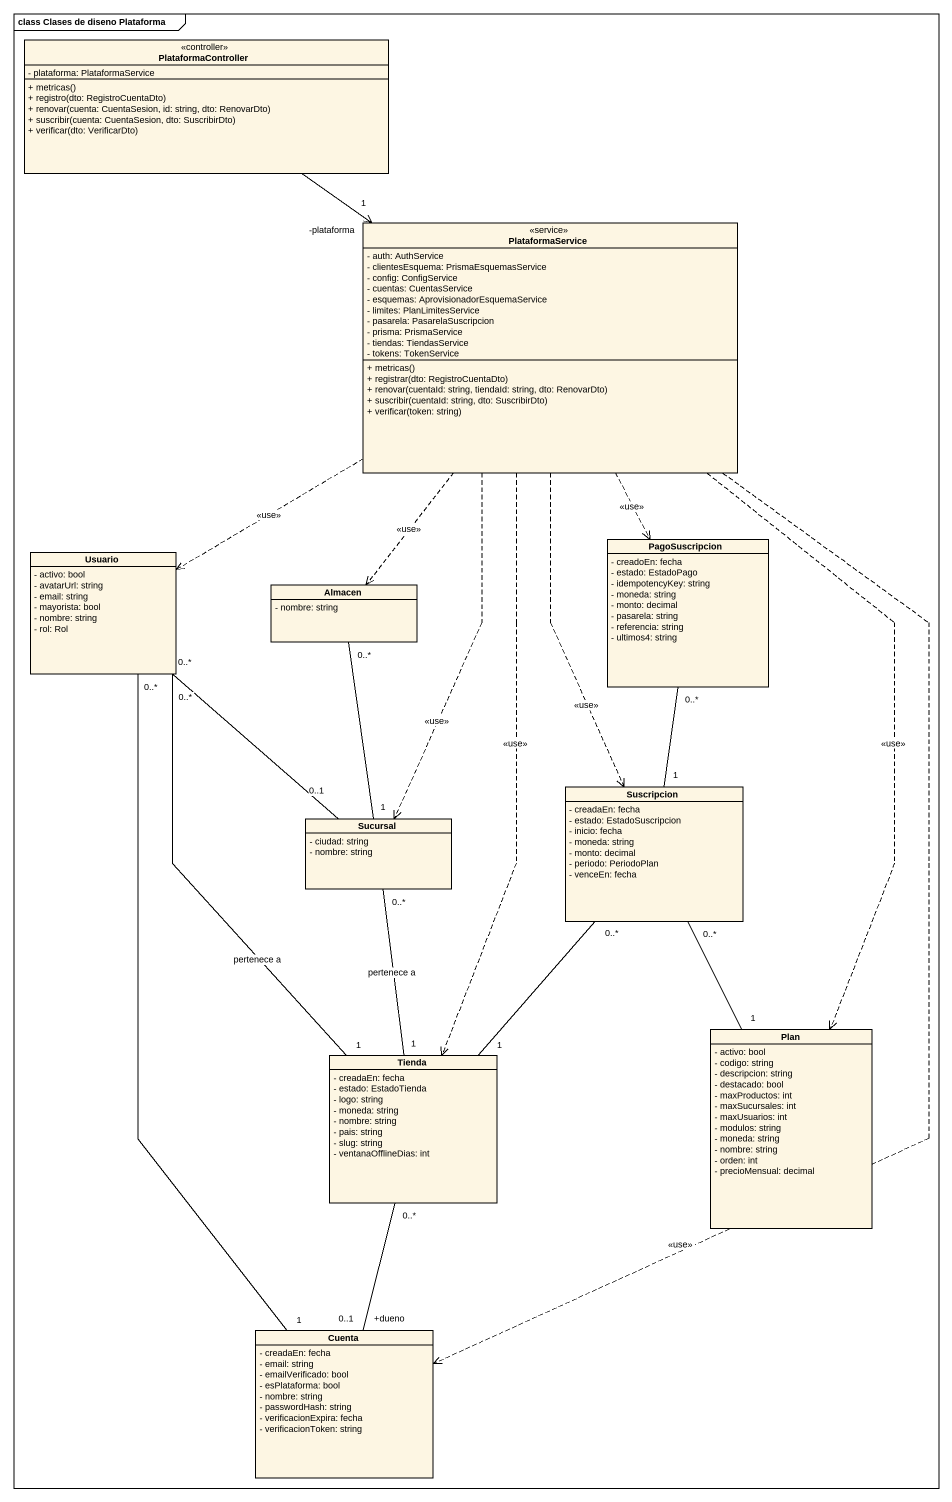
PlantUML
@startuml
mainframe class Clases de diseno Plataforma
hide circle
hide empty members
skinparam classAttributeIconSize 0
class PlataformaController <<controller>> {
  - plataforma: PlataformaService
  + metricas()
  + registro(dto: RegistroCuentaDto)
  + renovar(cuenta: CuentaSesion, id: string, dto: RenovarDto)
  + suscribir(cuenta: CuentaSesion, dto: SuscribirDto)
  + verificar(dto: VerificarDto)
}
class PlataformaService <<service>> {
  - auth: AuthService
  - clientesEsquema: PrismaEsquemasService
  - config: ConfigService
  - cuentas: CuentasService
  - esquemas: AprovisionadorEsquemaService
  - limites: PlanLimitesService
  - pasarela: PasarelaSuscripcion
  - prisma: PrismaService
  - tiendas: TiendasService
  - tokens: TokenService
  + metricas()
  + registrar(dto: RegistroCuentaDto)
  + renovar(cuentaId: string, tiendaId: string, dto: RenovarDto)
  + suscribir(cuentaId: string, dto: SuscribirDto)
  + verificar(token: string)
}
class Usuario {
  - activo: bool
  - avatarUrl: string
  - email: string
  - mayorista: bool
  - nombre: string
  - rol: Rol
}
class PagoSuscripcion {
  - creadoEn: fecha
  - estado: EstadoPago
  - idempotencyKey: string
  - moneda: string
  - monto: decimal
  - pasarela: string
  - referencia: string
  - ultimos4: string
}
class Almacen {
  - nombre: string
}
class Suscripcion {
  - creadaEn: fecha
  - estado: EstadoSuscripcion
  - inicio: fecha
  - moneda: string
  - monto: decimal
  - periodo: PeriodoPlan
  - venceEn: fecha
}
class Sucursal {
  - ciudad: string
  - nombre: string
}
class Tienda {
  - creadaEn: fecha
  - estado: EstadoTienda
  - logo: string
  - moneda: string
  - nombre: string
  - pais: string
  - slug: string
  - ventanaOfflineDias: int
}
class Plan {
  - activo: bool
  - codigo: string
  - descripcion: string
  - destacado: bool
  - maxProductos: int
  - maxSucursales: int
  - maxUsuarios: int
  - modulos: string
  - moneda: string
  - nombre: string
  - orden: int
  - precioMensual: decimal
}
class Cuenta {
  - creadaEn: fecha
  - email: string
  - emailVerificado: bool
  - esPlataforma: bool
  - nombre: string
  - passwordHash: string
  - verificacionExpira: fecha
  - verificacionToken: string
}
PlataformaController --> "-plataforma\n1" PlataformaService
PlataformaService .left.> Usuario : <<use>>
PlataformaService ..> PagoSuscripcion : <<use>>
PlataformaService ..> Almacen : <<use>>
PlataformaService ..> Suscripcion : <<use>>
PlataformaService ..> Sucursal : <<use>>
PlataformaService ..> Tienda : <<use>>
PlataformaService ..> Plan : <<use>>
PlataformaService ..> Cuenta : <<use>>
Usuario "0..*" -- "0..1" Sucursal
Usuario "0..*" -- "1" Tienda : pertenece a
Usuario "0..*" -- "1" Cuenta
PagoSuscripcion "0..*" -- "1" Suscripcion
Almacen "0..*" -- "1" Sucursal
Suscripcion "0..*" -- "1" Tienda
Suscripcion "0..*" -- "1" Plan
Sucursal "0..*" -- "1" Tienda : pertenece a
Tienda "0..*" -- "+dueno\n0..1" Cuenta
@enduml
